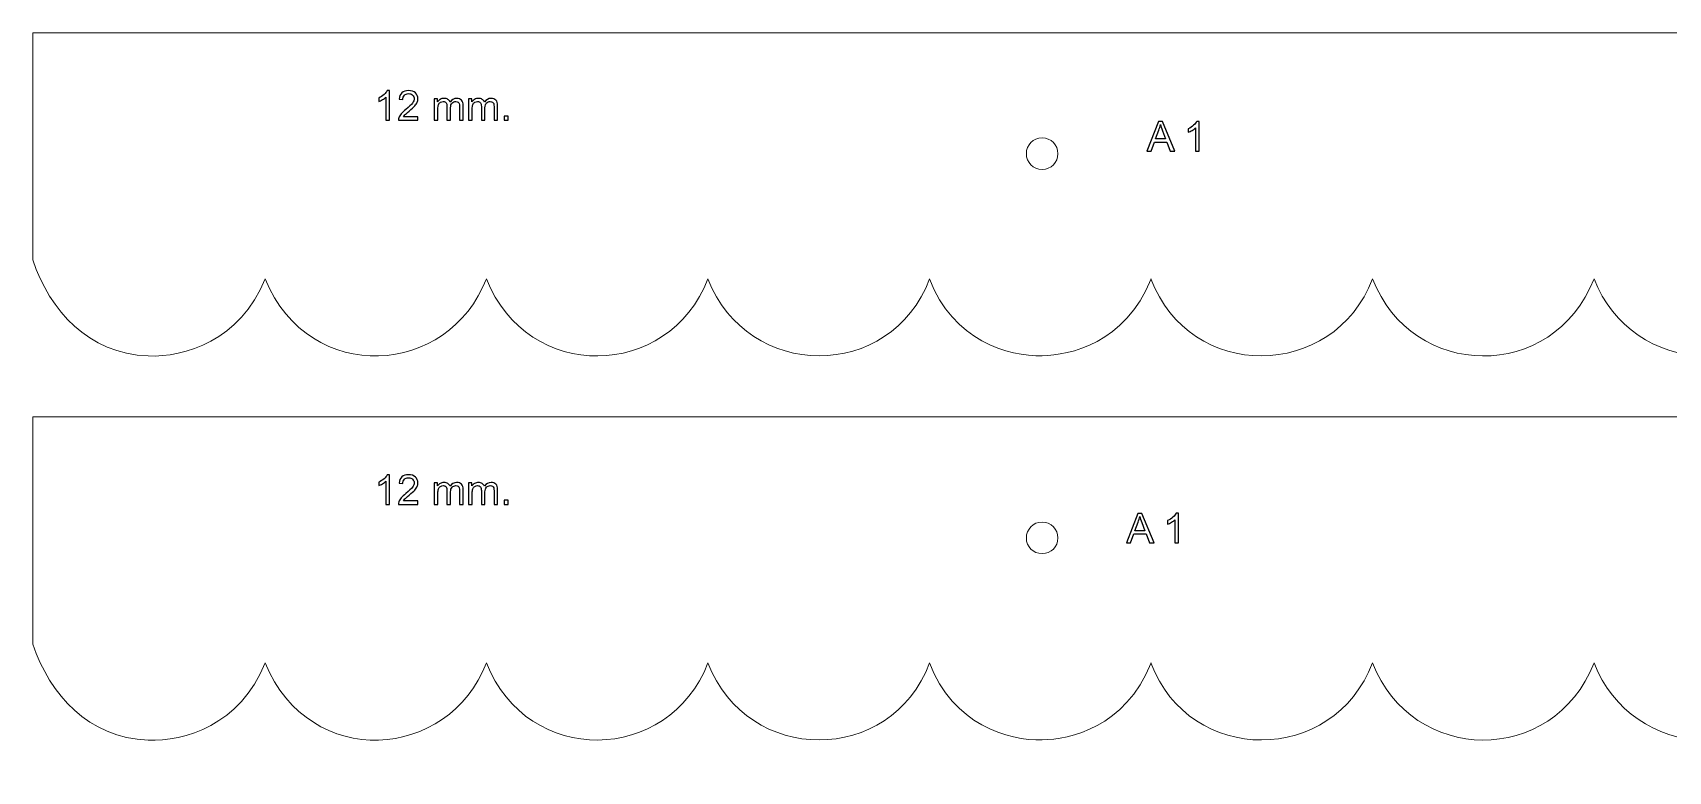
# Model space of a CAD drawing. Header units: centimetres. Extents: x -109.1 to -53.6, y -10 to 49.4.
# Drawn here: x -108.83 to -92.06, y 9.63 to 17.21 of the extents above; entities that cross this region are included whole.
import ezdxf

# ---------------------------------------------------------------- set-up
doc = ezdxf.new("R2010")
doc.units = ezdxf.units.CM
doc.header["$MEASUREMENT"] = 0
doc.layers.add('layer 1', color=7, linetype='Continuous')

msp = doc.modelspace()

# ---------------------------------------------------------------- linework, layer by layer
at = {"layer": 'layer 1', "color": 250, "lineweight": 20}
for points, knots in [([(-97.35138, 17.21002), (-97.35138, 17.21002), (-108.8321, 17.21002), (-108.8321, 17.21002), (-108.8321, 17.21002), (-108.8321, 17.21002), (-108.8321, 14.87713), (-108.8321, 14.87713), (-108.8321, 14.87713), (-108.65366, 14.35541), (-108.26238, 13.91756), (-107.64912, 13.8919), (-107.64912, 13.8919), (-107.27712, 13.87634), (-106.70087, 14.04544), (-106.44932, 14.68488), (-106.44932, 14.68488), (-105.98723, 13.57202), (-104.5615, 13.68363), (-104.17803, 14.68488), (-104.17803, 14.68488), (-103.75642, 13.6143), (-102.30765, 13.64296), (-101.90539, 14.68489), (-101.90539, 14.68489), (-101.50392, 13.63375), (-100.02799, 13.62597), (-99.63215, 14.68487), (-99.63215, 14.68487), (-99.39726, 14.05279), (-98.82426, 13.88392), (-98.47616, 13.8939), (-98.47616, 13.8939), (-98.19648, 13.90192), (-97.62883, 14.01616), (-97.35928, 14.68455)], [0, 0, 0, 0, 0.1, 0.1, 0.1, 0.1, 0.2, 0.2, 0.2, 0.2, 0.3, 0.3, 0.3, 0.3, 0.4, 0.4, 0.4, 0.4, 0.5, 0.5, 0.5, 0.5, 0.6, 0.6, 0.6, 0.6, 0.7, 0.7, 0.7, 0.7, 0.8, 0.8, 0.8, 0.8, 1, 1, 1, 1]), ([(-97.36163, 14.68455), (-96.96577, 13.62565), (-95.48985, 13.63343), (-95.08839, 14.68457), (-95.08839, 14.68457), (-94.68612, 13.64264), (-93.23735, 13.61398), (-92.81573, 14.68456), (-92.81573, 14.68456), (-92.43228, 13.68331), (-91.00655, 13.5717), (-90.54446, 14.68456), (-90.54446, 14.68456), (-90.29289, 14.04511), (-89.71662, 13.876), (-89.34464, 13.89158), (-89.34464, 13.89158), (-88.73141, 13.91726), (-88.34011, 14.35508), (-88.16166, 14.87681), (-88.16166, 14.87681), (-88.16166, 14.87681), (-88.16167, 17.2097), (-88.16167, 17.2097), (-88.16167, 17.2097), (-88.16167, 17.2097), (-97.36166, 17.20966), (-97.36166, 17.20966)], [0, 0, 0, 0, 0.125, 0.125, 0.125, 0.125, 0.25, 0.25, 0.25, 0.25, 0.375, 0.375, 0.375, 0.375, 0.5, 0.5, 0.5, 0.5, 0.625, 0.625, 0.625, 0.625, 0.75, 0.75, 0.75, 0.75, 1, 1, 1, 1]), ([(-98.47783, 15.80564), (-98.56738, 15.80564), (-98.63994, 15.87817), (-98.63994, 15.96764), (-98.63994, 15.96764), (-98.63994, 16.05711), (-98.56738, 16.12964), (-98.47783, 16.12964)], [0, 0, 0, 0, 0.33333333, 0.33333333, 0.33333333, 0.33333333, 1, 1, 1, 1]), ([(-98.47756, 15.80564), (-98.388, 15.80564), (-98.31544, 15.87817), (-98.31544, 15.96764), (-98.31544, 15.96764), (-98.31544, 16.05711), (-98.388, 16.12964), (-98.47756, 16.12964)], [0, 0, 0, 0, 0.33333333, 0.33333333, 0.33333333, 0.33333333, 1, 1, 1, 1]), ([(-97.35138, 13.26773), (-97.35138, 13.26773), (-108.8321, 13.26773), (-108.8321, 13.26773), (-108.8321, 13.26773), (-108.8321, 13.26773), (-108.8321, 10.93484), (-108.8321, 10.93484), (-108.8321, 10.93484), (-108.65366, 10.41312), (-108.26238, 9.97527), (-107.64912, 9.94961), (-107.64912, 9.94961), (-107.27712, 9.93405), (-106.70087, 10.10315), (-106.44932, 10.74259), (-106.44932, 10.74259), (-105.98723, 9.62973), (-104.5615, 9.74134), (-104.17803, 10.74259), (-104.17803, 10.74259), (-103.75642, 9.67201), (-102.30765, 9.70067), (-101.90539, 10.7426), (-101.90539, 10.7426), (-101.50392, 9.69146), (-100.02799, 9.68368), (-99.63215, 10.74258), (-99.63215, 10.74258), (-99.39726, 10.1105), (-98.82426, 9.94163), (-98.47616, 9.95161), (-98.47616, 9.95161), (-98.19648, 9.95963), (-97.62883, 10.07387), (-97.35928, 10.74226)], [0, 0, 0, 0, 0.1, 0.1, 0.1, 0.1, 0.2, 0.2, 0.2, 0.2, 0.3, 0.3, 0.3, 0.3, 0.4, 0.4, 0.4, 0.4, 0.5, 0.5, 0.5, 0.5, 0.6, 0.6, 0.6, 0.6, 0.7, 0.7, 0.7, 0.7, 0.8, 0.8, 0.8, 0.8, 1, 1, 1, 1]), ([(-97.36163, 10.74226), (-96.96577, 9.68336), (-95.48985, 9.69114), (-95.08839, 10.74228), (-95.08839, 10.74228), (-94.68612, 9.70035), (-93.23735, 9.67169), (-92.81573, 10.74227), (-92.81573, 10.74227), (-92.43228, 9.74102), (-91.00655, 9.62941), (-90.54446, 10.74227), (-90.54446, 10.74227), (-90.29289, 10.10282), (-89.71662, 9.93371), (-89.34464, 9.94929), (-89.34464, 9.94929), (-88.73141, 9.97497), (-88.34011, 10.41279), (-88.16166, 10.93452), (-88.16166, 10.93452), (-88.16166, 10.93452), (-88.16167, 13.26741), (-88.16167, 13.26741), (-88.16167, 13.26741), (-88.16167, 13.26741), (-97.36166, 13.26737), (-97.36166, 13.26737)], [0, 0, 0, 0, 0.125, 0.125, 0.125, 0.125, 0.25, 0.25, 0.25, 0.25, 0.375, 0.375, 0.375, 0.375, 0.5, 0.5, 0.5, 0.5, 0.625, 0.625, 0.625, 0.625, 0.75, 0.75, 0.75, 0.75, 1, 1, 1, 1]), ([(-98.47783, 11.86335), (-98.56738, 11.86335), (-98.63994, 11.93588), (-98.63994, 12.02535), (-98.63994, 12.02535), (-98.63994, 12.11482), (-98.56738, 12.18735), (-98.47783, 12.18735)], [0, 0, 0, 0, 0.33333333, 0.33333333, 0.33333333, 0.33333333, 1, 1, 1, 1]), ([(-98.47756, 11.86335), (-98.388, 11.86335), (-98.31544, 11.93588), (-98.31544, 12.02535), (-98.31544, 12.02535), (-98.31544, 12.11482), (-98.388, 12.18735), (-98.47756, 12.18735)], [0, 0, 0, 0, 0.33333333, 0.33333333, 0.33333333, 0.33333333, 1, 1, 1, 1])]:
    msp.add_open_spline(points, degree=3, knots=knots, dxfattribs=at)
at = {"layer": 'layer 1', "color": 142}
for points, knots in [([(-105.17152, 16.3112), (-105.17152, 16.3112), (-105.20877, 16.3112), (-105.20877, 16.3112), (-105.20877, 16.3112), (-105.20877, 16.3112), (-105.20877, 16.54827), (-105.20877, 16.54827), (-105.20877, 16.54827), (-105.21766, 16.5398), (-105.22951, 16.53133), (-105.24391, 16.52287), (-105.24391, 16.52287), (-105.25872, 16.51398), (-105.27185, 16.50763), (-105.28328, 16.50339), (-105.28328, 16.50339), (-105.28328, 16.50339), (-105.28328, 16.53938), (-105.28328, 16.53938), (-105.28328, 16.53938), (-105.26253, 16.54911), (-105.24433, 16.56097), (-105.22867, 16.57494), (-105.22867, 16.57494), (-105.213, 16.58891), (-105.202, 16.60245), (-105.19565, 16.61558), (-105.19565, 16.61558), (-105.19565, 16.61558), (-105.17152, 16.61558), (-105.17152, 16.61558), (-105.17152, 16.61558), (-105.17152, 16.61558), (-105.17152, 16.3112), (-105.17152, 16.3112)], [0, 0, 0, 0, 0.1, 0.1, 0.1, 0.1, 0.2, 0.2, 0.2, 0.2, 0.3, 0.3, 0.3, 0.3, 0.4, 0.4, 0.4, 0.4, 0.5, 0.5, 0.5, 0.5, 0.6, 0.6, 0.6, 0.6, 0.7, 0.7, 0.7, 0.7, 0.8, 0.8, 0.8, 0.8, 1, 1, 1, 1]), ([(-104.88069, 16.34718), (-104.88069, 16.34718), (-104.88069, 16.3112), (-104.88069, 16.3112), (-104.88069, 16.3112), (-104.88069, 16.3112), (-105.08135, 16.3112), (-105.08135, 16.3112), (-105.08135, 16.3112), (-105.08135, 16.32009), (-105.08008, 16.32898), (-105.07669, 16.33702), (-105.07669, 16.33702), (-105.07161, 16.35057), (-105.06357, 16.36412), (-105.05256, 16.37724), (-105.05256, 16.37724), (-105.04113, 16.39079), (-105.02505, 16.40603), (-105.00388, 16.42338), (-105.00388, 16.42338), (-104.97086, 16.45048), (-104.94842, 16.47164), (-104.93699, 16.48731), (-104.93699, 16.48731), (-104.92514, 16.50339), (-104.91964, 16.51821), (-104.91964, 16.53218), (-104.91964, 16.53218), (-104.91964, 16.547), (-104.92472, 16.55927), (-104.9353, 16.56943), (-104.9353, 16.56943), (-104.94588, 16.57959), (-104.95985, 16.58467), (-104.97679, 16.58467), (-104.97679, 16.58467), (-104.99457, 16.58467), (-105.00896, 16.57917), (-105.01954, 16.56859), (-105.01954, 16.56859), (-105.03055, 16.558), (-105.03563, 16.54276), (-105.03605, 16.52414), (-105.03605, 16.52414), (-105.03605, 16.52414), (-105.07415, 16.52795), (-105.07415, 16.52795), (-105.07415, 16.52795), (-105.07161, 16.55631), (-105.06188, 16.57832), (-105.04452, 16.59314), (-105.04452, 16.59314), (-105.02759, 16.60796), (-105.00473, 16.61558), (-104.97594, 16.61558), (-104.97594, 16.61558), (-104.94673, 16.61558), (-104.92387, 16.60753), (-104.90694, 16.59145), (-104.90694, 16.59145), (-104.88958, 16.57536), (-104.88111, 16.55504), (-104.88111, 16.53133), (-104.88111, 16.53133), (-104.88111, 16.51906), (-104.88365, 16.5072), (-104.88873, 16.49577), (-104.88873, 16.49577), (-104.89381, 16.48392), (-104.90186, 16.47164), (-104.91329, 16.45852), (-104.91329, 16.45852), (-104.92514, 16.44582), (-104.94419, 16.42804), (-104.97086, 16.40518), (-104.97086, 16.40518), (-104.9933, 16.38655), (-105.00727, 16.37385), (-105.01362, 16.36708), (-105.01362, 16.36708), (-105.01997, 16.36031), (-105.02547, 16.35396), (-105.0297, 16.34718), (-105.0297, 16.34718), (-105.0297, 16.34718), (-104.88069, 16.34718), (-104.88069, 16.34718)], [0, 0, 0, 0, 0.04347826, 0.04347826, 0.04347826, 0.04347826, 0.08695652, 0.08695652, 0.08695652, 0.08695652, 0.13043478, 0.13043478, 0.13043478, 0.13043478, 0.17391304, 0.17391304, 0.17391304, 0.17391304, 0.2173913, 0.2173913, 0.2173913, 0.2173913, 0.26086957, 0.26086957, 0.26086957, 0.26086957, 0.30434783, 0.30434783, 0.30434783, 0.30434783, 0.34782609, 0.34782609, 0.34782609, 0.34782609, 0.39130435, 0.39130435, 0.39130435, 0.39130435, 0.43478261, 0.43478261, 0.43478261, 0.43478261, 0.47826087, 0.47826087, 0.47826087, 0.47826087, 0.52173913, 0.52173913, 0.52173913, 0.52173913, 0.56521739, 0.56521739, 0.56521739, 0.56521739, 0.60869565, 0.60869565, 0.60869565, 0.60869565, 0.65217391, 0.65217391, 0.65217391, 0.65217391, 0.69565217, 0.69565217, 0.69565217, 0.69565217, 0.73913043, 0.73913043, 0.73913043, 0.73913043, 0.7826087, 0.7826087, 0.7826087, 0.7826087, 0.82608696, 0.82608696, 0.82608696, 0.82608696, 0.86956522, 0.86956522, 0.86956522, 0.86956522, 0.91304348, 0.91304348, 0.91304348, 0.91304348, 1, 1, 1, 1]), ([(-104.71305, 16.3112), (-104.71305, 16.3112), (-104.71305, 16.53091), (-104.71305, 16.53091), (-104.71305, 16.53091), (-104.71305, 16.53091), (-104.67961, 16.53091), (-104.67961, 16.53091), (-104.67961, 16.53091), (-104.67961, 16.53091), (-104.67961, 16.50001), (-104.67961, 16.50001), (-104.67961, 16.50001), (-104.67283, 16.51059), (-104.66352, 16.51948), (-104.65209, 16.52583), (-104.65209, 16.52583), (-104.64066, 16.5326), (-104.62796, 16.53557), (-104.61314, 16.53557), (-104.61314, 16.53557), (-104.59706, 16.53557), (-104.58351, 16.53218), (-104.57335, 16.52541), (-104.57335, 16.52541), (-104.56277, 16.51863), (-104.55557, 16.50932), (-104.55134, 16.49747), (-104.55134, 16.49747), (-104.53398, 16.52287), (-104.51112, 16.53557), (-104.4836, 16.53557), (-104.4836, 16.53557), (-104.46159, 16.53557), (-104.44508, 16.52964), (-104.43323, 16.51779), (-104.43323, 16.51779), (-104.42137, 16.50551), (-104.41545, 16.48688), (-104.41545, 16.46191), (-104.41545, 16.46191), (-104.41545, 16.46191), (-104.41545, 16.3112), (-104.41545, 16.3112), (-104.41545, 16.3112), (-104.41545, 16.3112), (-104.4527, 16.3112), (-104.4527, 16.3112), (-104.4527, 16.3112), (-104.4527, 16.3112), (-104.4527, 16.44963), (-104.4527, 16.44963), (-104.4527, 16.44963), (-104.4527, 16.46445), (-104.45397, 16.47503), (-104.45609, 16.4818), (-104.45609, 16.4818), (-104.45863, 16.48815), (-104.46286, 16.49366), (-104.46921, 16.49747), (-104.46921, 16.49747), (-104.47556, 16.50128), (-104.48318, 16.50339), (-104.49165, 16.50339), (-104.49165, 16.50339), (-104.50731, 16.50339), (-104.52001, 16.49831), (-104.53017, 16.48815), (-104.53017, 16.48815), (-104.54033, 16.47799), (-104.54541, 16.46148), (-104.54541, 16.43862), (-104.54541, 16.43862), (-104.54541, 16.43862), (-104.54541, 16.3112), (-104.54541, 16.3112), (-104.54541, 16.3112), (-104.54541, 16.3112), (-104.58266, 16.3112), (-104.58266, 16.3112), (-104.58266, 16.3112), (-104.58266, 16.3112), (-104.58266, 16.45386), (-104.58266, 16.45386), (-104.58266, 16.45386), (-104.58266, 16.47037), (-104.58563, 16.48265), (-104.59155, 16.49112), (-104.59155, 16.49112), (-104.5979, 16.49916), (-104.60764, 16.50339), (-104.62161, 16.50339), (-104.62161, 16.50339), (-104.63177, 16.50339), (-104.64151, 16.50085), (-104.6504, 16.49535), (-104.6504, 16.49535), (-104.65929, 16.48985), (-104.66606, 16.4818), (-104.66987, 16.47122), (-104.66987, 16.47122), (-104.67368, 16.46021), (-104.6758, 16.44497), (-104.6758, 16.42508), (-104.6758, 16.42508), (-104.6758, 16.42508), (-104.6758, 16.3112), (-104.6758, 16.3112), (-104.6758, 16.3112), (-104.6758, 16.3112), (-104.71305, 16.3112), (-104.71305, 16.3112)], [0, 0, 0, 0, 0.03448276, 0.03448276, 0.03448276, 0.03448276, 0.06896552, 0.06896552, 0.06896552, 0.06896552, 0.10344828, 0.10344828, 0.10344828, 0.10344828, 0.13793103, 0.13793103, 0.13793103, 0.13793103, 0.17241379, 0.17241379, 0.17241379, 0.17241379, 0.20689655, 0.20689655, 0.20689655, 0.20689655, 0.24137931, 0.24137931, 0.24137931, 0.24137931, 0.27586207, 0.27586207, 0.27586207, 0.27586207, 0.31034483, 0.31034483, 0.31034483, 0.31034483, 0.34482759, 0.34482759, 0.34482759, 0.34482759, 0.37931034, 0.37931034, 0.37931034, 0.37931034, 0.4137931, 0.4137931, 0.4137931, 0.4137931, 0.44827586, 0.44827586, 0.44827586, 0.44827586, 0.48275862, 0.48275862, 0.48275862, 0.48275862, 0.51724138, 0.51724138, 0.51724138, 0.51724138, 0.55172414, 0.55172414, 0.55172414, 0.55172414, 0.5862069, 0.5862069, 0.5862069, 0.5862069, 0.62068966, 0.62068966, 0.62068966, 0.62068966, 0.65517241, 0.65517241, 0.65517241, 0.65517241, 0.68965517, 0.68965517, 0.68965517, 0.68965517, 0.72413793, 0.72413793, 0.72413793, 0.72413793, 0.75862069, 0.75862069, 0.75862069, 0.75862069, 0.79310345, 0.79310345, 0.79310345, 0.79310345, 0.82758621, 0.82758621, 0.82758621, 0.82758621, 0.86206897, 0.86206897, 0.86206897, 0.86206897, 0.89655172, 0.89655172, 0.89655172, 0.89655172, 0.93103448, 0.93103448, 0.93103448, 0.93103448, 1, 1, 1, 1]), ([(-104.36041, 16.3112), (-104.36041, 16.3112), (-104.36041, 16.53091), (-104.36041, 16.53091), (-104.36041, 16.53091), (-104.36041, 16.53091), (-104.32697, 16.53091), (-104.32697, 16.53091), (-104.32697, 16.53091), (-104.32697, 16.53091), (-104.32697, 16.50001), (-104.32697, 16.50001), (-104.32697, 16.50001), (-104.32019, 16.51059), (-104.31088, 16.51948), (-104.29945, 16.52583), (-104.29945, 16.52583), (-104.28802, 16.5326), (-104.27532, 16.53557), (-104.2605, 16.53557), (-104.2605, 16.53557), (-104.24442, 16.53557), (-104.23087, 16.53218), (-104.22071, 16.52541), (-104.22071, 16.52541), (-104.21013, 16.51863), (-104.20293, 16.50932), (-104.1987, 16.49747), (-104.1987, 16.49747), (-104.18134, 16.52287), (-104.15848, 16.53557), (-104.13096, 16.53557), (-104.13096, 16.53557), (-104.10895, 16.53557), (-104.09244, 16.52964), (-104.08059, 16.51779), (-104.08059, 16.51779), (-104.06873, 16.50551), (-104.06281, 16.48688), (-104.06281, 16.46191), (-104.06281, 16.46191), (-104.06281, 16.46191), (-104.06281, 16.3112), (-104.06281, 16.3112), (-104.06281, 16.3112), (-104.06281, 16.3112), (-104.10006, 16.3112), (-104.10006, 16.3112), (-104.10006, 16.3112), (-104.10006, 16.3112), (-104.10006, 16.44963), (-104.10006, 16.44963), (-104.10006, 16.44963), (-104.10006, 16.46445), (-104.10133, 16.47503), (-104.10345, 16.4818), (-104.10345, 16.4818), (-104.10599, 16.48815), (-104.11022, 16.49366), (-104.11657, 16.49747), (-104.11657, 16.49747), (-104.12292, 16.50128), (-104.13054, 16.50339), (-104.13901, 16.50339), (-104.13901, 16.50339), (-104.15467, 16.50339), (-104.16737, 16.49831), (-104.17753, 16.48815), (-104.17753, 16.48815), (-104.18769, 16.47799), (-104.19277, 16.46148), (-104.19277, 16.43862), (-104.19277, 16.43862), (-104.19277, 16.43862), (-104.19277, 16.3112), (-104.19277, 16.3112), (-104.19277, 16.3112), (-104.19277, 16.3112), (-104.23002, 16.3112), (-104.23002, 16.3112), (-104.23002, 16.3112), (-104.23002, 16.3112), (-104.23002, 16.45386), (-104.23002, 16.45386), (-104.23002, 16.45386), (-104.23002, 16.47037), (-104.23299, 16.48265), (-104.23891, 16.49112), (-104.23891, 16.49112), (-104.24526, 16.49916), (-104.255, 16.50339), (-104.26897, 16.50339), (-104.26897, 16.50339), (-104.27913, 16.50339), (-104.28887, 16.50085), (-104.29776, 16.49535), (-104.29776, 16.49535), (-104.30665, 16.48985), (-104.31342, 16.4818), (-104.31723, 16.47122), (-104.31723, 16.47122), (-104.32104, 16.46021), (-104.32316, 16.44497), (-104.32316, 16.42508), (-104.32316, 16.42508), (-104.32316, 16.42508), (-104.32316, 16.3112), (-104.32316, 16.3112), (-104.32316, 16.3112), (-104.32316, 16.3112), (-104.36041, 16.3112), (-104.36041, 16.3112)], [0, 0, 0, 0, 0.03448276, 0.03448276, 0.03448276, 0.03448276, 0.06896552, 0.06896552, 0.06896552, 0.06896552, 0.10344828, 0.10344828, 0.10344828, 0.10344828, 0.13793103, 0.13793103, 0.13793103, 0.13793103, 0.17241379, 0.17241379, 0.17241379, 0.17241379, 0.20689655, 0.20689655, 0.20689655, 0.20689655, 0.24137931, 0.24137931, 0.24137931, 0.24137931, 0.27586207, 0.27586207, 0.27586207, 0.27586207, 0.31034483, 0.31034483, 0.31034483, 0.31034483, 0.34482759, 0.34482759, 0.34482759, 0.34482759, 0.37931034, 0.37931034, 0.37931034, 0.37931034, 0.4137931, 0.4137931, 0.4137931, 0.4137931, 0.44827586, 0.44827586, 0.44827586, 0.44827586, 0.48275862, 0.48275862, 0.48275862, 0.48275862, 0.51724138, 0.51724138, 0.51724138, 0.51724138, 0.55172414, 0.55172414, 0.55172414, 0.55172414, 0.5862069, 0.5862069, 0.5862069, 0.5862069, 0.62068966, 0.62068966, 0.62068966, 0.62068966, 0.65517241, 0.65517241, 0.65517241, 0.65517241, 0.68965517, 0.68965517, 0.68965517, 0.68965517, 0.72413793, 0.72413793, 0.72413793, 0.72413793, 0.75862069, 0.75862069, 0.75862069, 0.75862069, 0.79310345, 0.79310345, 0.79310345, 0.79310345, 0.82758621, 0.82758621, 0.82758621, 0.82758621, 0.86206897, 0.86206897, 0.86206897, 0.86206897, 0.89655172, 0.89655172, 0.89655172, 0.89655172, 0.93103448, 0.93103448, 0.93103448, 0.93103448, 1, 1, 1, 1]), ([(-103.99719, 16.3112), (-103.99719, 16.3112), (-103.99719, 16.35353), (-103.99719, 16.35353), (-103.99719, 16.35353), (-103.99719, 16.35353), (-103.95485, 16.35353), (-103.95485, 16.35353), (-103.95485, 16.35353), (-103.95485, 16.35353), (-103.95485, 16.3112), (-103.95485, 16.3112), (-103.95485, 16.3112), (-103.95485, 16.3112), (-103.99719, 16.3112), (-103.99719, 16.3112)], [0, 0, 0, 0, 0.2, 0.2, 0.2, 0.2, 0.4, 0.4, 0.4, 0.4, 0.6, 0.6, 0.6, 0.6, 1, 1, 1, 1]), ([(-105.17152, 12.36891), (-105.17152, 12.36891), (-105.20877, 12.36891), (-105.20877, 12.36891), (-105.20877, 12.36891), (-105.20877, 12.36891), (-105.20877, 12.60598), (-105.20877, 12.60598), (-105.20877, 12.60598), (-105.21766, 12.59751), (-105.22951, 12.58904), (-105.24391, 12.58058), (-105.24391, 12.58058), (-105.25872, 12.57169), (-105.27185, 12.56534), (-105.28328, 12.5611), (-105.28328, 12.5611), (-105.28328, 12.5611), (-105.28328, 12.59709), (-105.28328, 12.59709), (-105.28328, 12.59709), (-105.26253, 12.60682), (-105.24433, 12.61868), (-105.22867, 12.63265), (-105.22867, 12.63265), (-105.213, 12.64662), (-105.202, 12.66016), (-105.19565, 12.67329), (-105.19565, 12.67329), (-105.19565, 12.67329), (-105.17152, 12.67329), (-105.17152, 12.67329), (-105.17152, 12.67329), (-105.17152, 12.67329), (-105.17152, 12.36891), (-105.17152, 12.36891)], [0, 0, 0, 0, 0.1, 0.1, 0.1, 0.1, 0.2, 0.2, 0.2, 0.2, 0.3, 0.3, 0.3, 0.3, 0.4, 0.4, 0.4, 0.4, 0.5, 0.5, 0.5, 0.5, 0.6, 0.6, 0.6, 0.6, 0.7, 0.7, 0.7, 0.7, 0.8, 0.8, 0.8, 0.8, 1, 1, 1, 1]), ([(-104.88069, 12.40489), (-104.88069, 12.40489), (-104.88069, 12.36891), (-104.88069, 12.36891), (-104.88069, 12.36891), (-104.88069, 12.36891), (-105.08135, 12.36891), (-105.08135, 12.36891), (-105.08135, 12.36891), (-105.08135, 12.3778), (-105.08008, 12.38669), (-105.07669, 12.39473), (-105.07669, 12.39473), (-105.07161, 12.40828), (-105.06357, 12.42183), (-105.05256, 12.43495), (-105.05256, 12.43495), (-105.04113, 12.4485), (-105.02505, 12.46374), (-105.00388, 12.48109), (-105.00388, 12.48109), (-104.97086, 12.50819), (-104.94842, 12.52935), (-104.93699, 12.54502), (-104.93699, 12.54502), (-104.92514, 12.5611), (-104.91964, 12.57592), (-104.91964, 12.58989), (-104.91964, 12.58989), (-104.91964, 12.60471), (-104.92472, 12.61698), (-104.9353, 12.62714), (-104.9353, 12.62714), (-104.94588, 12.6373), (-104.95985, 12.64238), (-104.97679, 12.64238), (-104.97679, 12.64238), (-104.99457, 12.64238), (-105.00896, 12.63688), (-105.01954, 12.6263), (-105.01954, 12.6263), (-105.03055, 12.61571), (-105.03563, 12.60047), (-105.03605, 12.58185), (-105.03605, 12.58185), (-105.03605, 12.58185), (-105.07415, 12.58566), (-105.07415, 12.58566), (-105.07415, 12.58566), (-105.07161, 12.61402), (-105.06188, 12.63603), (-105.04452, 12.65085), (-105.04452, 12.65085), (-105.02759, 12.66567), (-105.00473, 12.67329), (-104.97594, 12.67329), (-104.97594, 12.67329), (-104.94673, 12.67329), (-104.92387, 12.66524), (-104.90694, 12.64916), (-104.90694, 12.64916), (-104.88958, 12.63307), (-104.88111, 12.61275), (-104.88111, 12.58904), (-104.88111, 12.58904), (-104.88111, 12.57677), (-104.88365, 12.56491), (-104.88873, 12.55348), (-104.88873, 12.55348), (-104.89381, 12.54163), (-104.90186, 12.52935), (-104.91329, 12.51623), (-104.91329, 12.51623), (-104.92514, 12.50353), (-104.94419, 12.48575), (-104.97086, 12.46289), (-104.97086, 12.46289), (-104.9933, 12.44426), (-105.00727, 12.43156), (-105.01362, 12.42479), (-105.01362, 12.42479), (-105.01997, 12.41802), (-105.02547, 12.41167), (-105.0297, 12.40489), (-105.0297, 12.40489), (-105.0297, 12.40489), (-104.88069, 12.40489), (-104.88069, 12.40489)], [0, 0, 0, 0, 0.04347826, 0.04347826, 0.04347826, 0.04347826, 0.08695652, 0.08695652, 0.08695652, 0.08695652, 0.13043478, 0.13043478, 0.13043478, 0.13043478, 0.17391304, 0.17391304, 0.17391304, 0.17391304, 0.2173913, 0.2173913, 0.2173913, 0.2173913, 0.26086957, 0.26086957, 0.26086957, 0.26086957, 0.30434783, 0.30434783, 0.30434783, 0.30434783, 0.34782609, 0.34782609, 0.34782609, 0.34782609, 0.39130435, 0.39130435, 0.39130435, 0.39130435, 0.43478261, 0.43478261, 0.43478261, 0.43478261, 0.47826087, 0.47826087, 0.47826087, 0.47826087, 0.52173913, 0.52173913, 0.52173913, 0.52173913, 0.56521739, 0.56521739, 0.56521739, 0.56521739, 0.60869565, 0.60869565, 0.60869565, 0.60869565, 0.65217391, 0.65217391, 0.65217391, 0.65217391, 0.69565217, 0.69565217, 0.69565217, 0.69565217, 0.73913043, 0.73913043, 0.73913043, 0.73913043, 0.7826087, 0.7826087, 0.7826087, 0.7826087, 0.82608696, 0.82608696, 0.82608696, 0.82608696, 0.86956522, 0.86956522, 0.86956522, 0.86956522, 0.91304348, 0.91304348, 0.91304348, 0.91304348, 1, 1, 1, 1]), ([(-104.71305, 12.36891), (-104.71305, 12.36891), (-104.71305, 12.58862), (-104.71305, 12.58862), (-104.71305, 12.58862), (-104.71305, 12.58862), (-104.67961, 12.58862), (-104.67961, 12.58862), (-104.67961, 12.58862), (-104.67961, 12.58862), (-104.67961, 12.55772), (-104.67961, 12.55772), (-104.67961, 12.55772), (-104.67283, 12.5683), (-104.66352, 12.57719), (-104.65209, 12.58354), (-104.65209, 12.58354), (-104.64066, 12.59031), (-104.62796, 12.59328), (-104.61314, 12.59328), (-104.61314, 12.59328), (-104.59706, 12.59328), (-104.58351, 12.58989), (-104.57335, 12.58312), (-104.57335, 12.58312), (-104.56277, 12.57634), (-104.55557, 12.56703), (-104.55134, 12.55518), (-104.55134, 12.55518), (-104.53398, 12.58058), (-104.51112, 12.59328), (-104.4836, 12.59328), (-104.4836, 12.59328), (-104.46159, 12.59328), (-104.44508, 12.58735), (-104.43323, 12.5755), (-104.43323, 12.5755), (-104.42137, 12.56322), (-104.41545, 12.54459), (-104.41545, 12.51962), (-104.41545, 12.51962), (-104.41545, 12.51962), (-104.41545, 12.36891), (-104.41545, 12.36891), (-104.41545, 12.36891), (-104.41545, 12.36891), (-104.4527, 12.36891), (-104.4527, 12.36891), (-104.4527, 12.36891), (-104.4527, 12.36891), (-104.4527, 12.50734), (-104.4527, 12.50734), (-104.4527, 12.50734), (-104.4527, 12.52216), (-104.45397, 12.53274), (-104.45609, 12.53951), (-104.45609, 12.53951), (-104.45863, 12.54586), (-104.46286, 12.55137), (-104.46921, 12.55518), (-104.46921, 12.55518), (-104.47556, 12.55899), (-104.48318, 12.5611), (-104.49165, 12.5611), (-104.49165, 12.5611), (-104.50731, 12.5611), (-104.52001, 12.55602), (-104.53017, 12.54586), (-104.53017, 12.54586), (-104.54033, 12.5357), (-104.54541, 12.51919), (-104.54541, 12.49633), (-104.54541, 12.49633), (-104.54541, 12.49633), (-104.54541, 12.36891), (-104.54541, 12.36891), (-104.54541, 12.36891), (-104.54541, 12.36891), (-104.58266, 12.36891), (-104.58266, 12.36891), (-104.58266, 12.36891), (-104.58266, 12.36891), (-104.58266, 12.51157), (-104.58266, 12.51157), (-104.58266, 12.51157), (-104.58266, 12.52808), (-104.58563, 12.54036), (-104.59155, 12.54883), (-104.59155, 12.54883), (-104.5979, 12.55687), (-104.60764, 12.5611), (-104.62161, 12.5611), (-104.62161, 12.5611), (-104.63177, 12.5611), (-104.64151, 12.55856), (-104.6504, 12.55306), (-104.6504, 12.55306), (-104.65929, 12.54756), (-104.66606, 12.53951), (-104.66987, 12.52893), (-104.66987, 12.52893), (-104.67368, 12.51792), (-104.6758, 12.50268), (-104.6758, 12.48279), (-104.6758, 12.48279), (-104.6758, 12.48279), (-104.6758, 12.36891), (-104.6758, 12.36891), (-104.6758, 12.36891), (-104.6758, 12.36891), (-104.71305, 12.36891), (-104.71305, 12.36891)], [0, 0, 0, 0, 0.03448276, 0.03448276, 0.03448276, 0.03448276, 0.06896552, 0.06896552, 0.06896552, 0.06896552, 0.10344828, 0.10344828, 0.10344828, 0.10344828, 0.13793103, 0.13793103, 0.13793103, 0.13793103, 0.17241379, 0.17241379, 0.17241379, 0.17241379, 0.20689655, 0.20689655, 0.20689655, 0.20689655, 0.24137931, 0.24137931, 0.24137931, 0.24137931, 0.27586207, 0.27586207, 0.27586207, 0.27586207, 0.31034483, 0.31034483, 0.31034483, 0.31034483, 0.34482759, 0.34482759, 0.34482759, 0.34482759, 0.37931034, 0.37931034, 0.37931034, 0.37931034, 0.4137931, 0.4137931, 0.4137931, 0.4137931, 0.44827586, 0.44827586, 0.44827586, 0.44827586, 0.48275862, 0.48275862, 0.48275862, 0.48275862, 0.51724138, 0.51724138, 0.51724138, 0.51724138, 0.55172414, 0.55172414, 0.55172414, 0.55172414, 0.5862069, 0.5862069, 0.5862069, 0.5862069, 0.62068966, 0.62068966, 0.62068966, 0.62068966, 0.65517241, 0.65517241, 0.65517241, 0.65517241, 0.68965517, 0.68965517, 0.68965517, 0.68965517, 0.72413793, 0.72413793, 0.72413793, 0.72413793, 0.75862069, 0.75862069, 0.75862069, 0.75862069, 0.79310345, 0.79310345, 0.79310345, 0.79310345, 0.82758621, 0.82758621, 0.82758621, 0.82758621, 0.86206897, 0.86206897, 0.86206897, 0.86206897, 0.89655172, 0.89655172, 0.89655172, 0.89655172, 0.93103448, 0.93103448, 0.93103448, 0.93103448, 1, 1, 1, 1]), ([(-104.36041, 12.36891), (-104.36041, 12.36891), (-104.36041, 12.58862), (-104.36041, 12.58862), (-104.36041, 12.58862), (-104.36041, 12.58862), (-104.32697, 12.58862), (-104.32697, 12.58862), (-104.32697, 12.58862), (-104.32697, 12.58862), (-104.32697, 12.55772), (-104.32697, 12.55772), (-104.32697, 12.55772), (-104.32019, 12.5683), (-104.31088, 12.57719), (-104.29945, 12.58354), (-104.29945, 12.58354), (-104.28802, 12.59031), (-104.27532, 12.59328), (-104.2605, 12.59328), (-104.2605, 12.59328), (-104.24442, 12.59328), (-104.23087, 12.58989), (-104.22071, 12.58312), (-104.22071, 12.58312), (-104.21013, 12.57634), (-104.20293, 12.56703), (-104.1987, 12.55518), (-104.1987, 12.55518), (-104.18134, 12.58058), (-104.15848, 12.59328), (-104.13096, 12.59328), (-104.13096, 12.59328), (-104.10895, 12.59328), (-104.09244, 12.58735), (-104.08059, 12.5755), (-104.08059, 12.5755), (-104.06873, 12.56322), (-104.06281, 12.54459), (-104.06281, 12.51962), (-104.06281, 12.51962), (-104.06281, 12.51962), (-104.06281, 12.36891), (-104.06281, 12.36891), (-104.06281, 12.36891), (-104.06281, 12.36891), (-104.10006, 12.36891), (-104.10006, 12.36891), (-104.10006, 12.36891), (-104.10006, 12.36891), (-104.10006, 12.50734), (-104.10006, 12.50734), (-104.10006, 12.50734), (-104.10006, 12.52216), (-104.10133, 12.53274), (-104.10345, 12.53951), (-104.10345, 12.53951), (-104.10599, 12.54586), (-104.11022, 12.55137), (-104.11657, 12.55518), (-104.11657, 12.55518), (-104.12292, 12.55899), (-104.13054, 12.5611), (-104.13901, 12.5611), (-104.13901, 12.5611), (-104.15467, 12.5611), (-104.16737, 12.55602), (-104.17753, 12.54586), (-104.17753, 12.54586), (-104.18769, 12.5357), (-104.19277, 12.51919), (-104.19277, 12.49633), (-104.19277, 12.49633), (-104.19277, 12.49633), (-104.19277, 12.36891), (-104.19277, 12.36891), (-104.19277, 12.36891), (-104.19277, 12.36891), (-104.23002, 12.36891), (-104.23002, 12.36891), (-104.23002, 12.36891), (-104.23002, 12.36891), (-104.23002, 12.51157), (-104.23002, 12.51157), (-104.23002, 12.51157), (-104.23002, 12.52808), (-104.23299, 12.54036), (-104.23891, 12.54883), (-104.23891, 12.54883), (-104.24526, 12.55687), (-104.255, 12.5611), (-104.26897, 12.5611), (-104.26897, 12.5611), (-104.27913, 12.5611), (-104.28887, 12.55856), (-104.29776, 12.55306), (-104.29776, 12.55306), (-104.30665, 12.54756), (-104.31342, 12.53951), (-104.31723, 12.52893), (-104.31723, 12.52893), (-104.32104, 12.51792), (-104.32316, 12.50268), (-104.32316, 12.48279), (-104.32316, 12.48279), (-104.32316, 12.48279), (-104.32316, 12.36891), (-104.32316, 12.36891), (-104.32316, 12.36891), (-104.32316, 12.36891), (-104.36041, 12.36891), (-104.36041, 12.36891)], [0, 0, 0, 0, 0.03448276, 0.03448276, 0.03448276, 0.03448276, 0.06896552, 0.06896552, 0.06896552, 0.06896552, 0.10344828, 0.10344828, 0.10344828, 0.10344828, 0.13793103, 0.13793103, 0.13793103, 0.13793103, 0.17241379, 0.17241379, 0.17241379, 0.17241379, 0.20689655, 0.20689655, 0.20689655, 0.20689655, 0.24137931, 0.24137931, 0.24137931, 0.24137931, 0.27586207, 0.27586207, 0.27586207, 0.27586207, 0.31034483, 0.31034483, 0.31034483, 0.31034483, 0.34482759, 0.34482759, 0.34482759, 0.34482759, 0.37931034, 0.37931034, 0.37931034, 0.37931034, 0.4137931, 0.4137931, 0.4137931, 0.4137931, 0.44827586, 0.44827586, 0.44827586, 0.44827586, 0.48275862, 0.48275862, 0.48275862, 0.48275862, 0.51724138, 0.51724138, 0.51724138, 0.51724138, 0.55172414, 0.55172414, 0.55172414, 0.55172414, 0.5862069, 0.5862069, 0.5862069, 0.5862069, 0.62068966, 0.62068966, 0.62068966, 0.62068966, 0.65517241, 0.65517241, 0.65517241, 0.65517241, 0.68965517, 0.68965517, 0.68965517, 0.68965517, 0.72413793, 0.72413793, 0.72413793, 0.72413793, 0.75862069, 0.75862069, 0.75862069, 0.75862069, 0.79310345, 0.79310345, 0.79310345, 0.79310345, 0.82758621, 0.82758621, 0.82758621, 0.82758621, 0.86206897, 0.86206897, 0.86206897, 0.86206897, 0.89655172, 0.89655172, 0.89655172, 0.89655172, 0.93103448, 0.93103448, 0.93103448, 0.93103448, 1, 1, 1, 1]), ([(-103.99719, 12.36891), (-103.99719, 12.36891), (-103.99719, 12.41124), (-103.99719, 12.41124), (-103.99719, 12.41124), (-103.99719, 12.41124), (-103.95485, 12.41124), (-103.95485, 12.41124), (-103.95485, 12.41124), (-103.95485, 12.41124), (-103.95485, 12.36891), (-103.95485, 12.36891), (-103.95485, 12.36891), (-103.95485, 12.36891), (-103.99719, 12.36891), (-103.99719, 12.36891)], [0, 0, 0, 0, 0.2, 0.2, 0.2, 0.2, 0.4, 0.4, 0.4, 0.4, 0.6, 0.6, 0.6, 0.6, 1, 1, 1, 1])]:
    msp.add_open_spline(points, degree=3, knots=knots, dxfattribs=at)
at = {"layer": 'layer 1', "color": 242}
for points, knots in [([(-97.40234, 15.9956), (-97.40234, 15.9956), (-97.2855, 16.29871), (-97.2855, 16.29871), (-97.2855, 16.29871), (-97.2855, 16.29871), (-97.24232, 16.29871), (-97.24232, 16.29871), (-97.24232, 16.29871), (-97.24232, 16.29871), (-97.11828, 15.9956), (-97.11828, 15.9956), (-97.11828, 15.9956), (-97.11828, 15.9956), (-97.164, 15.9956), (-97.164, 15.9956), (-97.164, 15.9956), (-97.164, 15.9956), (-97.19956, 16.08746), (-97.19956, 16.08746), (-97.19956, 16.08746), (-97.19956, 16.08746), (-97.32614, 16.08746), (-97.32614, 16.08746), (-97.32614, 16.08746), (-97.32614, 16.08746), (-97.35958, 15.9956), (-97.35958, 15.9956), (-97.35958, 15.9956), (-97.35958, 15.9956), (-97.40234, 15.9956), (-97.40234, 15.9956)], [0, 0, 0, 0, 0.11111111, 0.11111111, 0.11111111, 0.11111111, 0.22222222, 0.22222222, 0.22222222, 0.22222222, 0.33333333, 0.33333333, 0.33333333, 0.33333333, 0.44444444, 0.44444444, 0.44444444, 0.44444444, 0.55555556, 0.55555556, 0.55555556, 0.55555556, 0.66666667, 0.66666667, 0.66666667, 0.66666667, 0.77777778, 0.77777778, 0.77777778, 0.77777778, 1, 1, 1, 1]), ([(-96.86689, 15.9956), (-96.86689, 15.9956), (-96.90414, 15.9956), (-96.90414, 15.9956), (-96.90414, 15.9956), (-96.90414, 15.9956), (-96.90414, 16.23267), (-96.90414, 16.23267), (-96.90414, 16.23267), (-96.91303, 16.2242), (-96.92488, 16.21573), (-96.93928, 16.20727), (-96.93928, 16.20727), (-96.95409, 16.19838), (-96.96722, 16.19203), (-96.97865, 16.18779), (-96.97865, 16.18779), (-96.97865, 16.18779), (-96.97865, 16.22378), (-96.97865, 16.22378), (-96.97865, 16.22378), (-96.9579, 16.23351), (-96.9397, 16.24537), (-96.92404, 16.25934), (-96.92404, 16.25934), (-96.90837, 16.27331), (-96.89737, 16.28685), (-96.89102, 16.29998), (-96.89102, 16.29998), (-96.89102, 16.29998), (-96.86689, 16.29998), (-96.86689, 16.29998), (-96.86689, 16.29998), (-96.86689, 16.29998), (-96.86689, 15.9956), (-96.86689, 15.9956)], [0, 0, 0, 0, 0.1, 0.1, 0.1, 0.1, 0.2, 0.2, 0.2, 0.2, 0.3, 0.3, 0.3, 0.3, 0.4, 0.4, 0.4, 0.4, 0.5, 0.5, 0.5, 0.5, 0.6, 0.6, 0.6, 0.6, 0.7, 0.7, 0.7, 0.7, 0.8, 0.8, 0.8, 0.8, 1, 1, 1, 1]), ([(-97.31471, 16.12006), (-97.31471, 16.12006), (-97.21184, 16.12006), (-97.21184, 16.12006), (-97.21184, 16.12006), (-97.21184, 16.12006), (-97.24359, 16.20388), (-97.24359, 16.20388), (-97.24359, 16.20388), (-97.25332, 16.22928), (-97.26052, 16.25045), (-97.26518, 16.26696), (-97.26518, 16.26696), (-97.26899, 16.24748), (-97.27449, 16.22801), (-97.28126, 16.20896), (-97.28126, 16.20896), (-97.28126, 16.20896), (-97.31471, 16.12006), (-97.31471, 16.12006)], [0, 0, 0, 0, 0.16666667, 0.16666667, 0.16666667, 0.16666667, 0.33333333, 0.33333333, 0.33333333, 0.33333333, 0.5, 0.5, 0.5, 0.5, 0.66666667, 0.66666667, 0.66666667, 0.66666667, 1, 1, 1, 1]), ([(-97.61401, 11.97394), (-97.61401, 11.97394), (-97.49717, 12.27705), (-97.49717, 12.27705), (-97.49717, 12.27705), (-97.49717, 12.27705), (-97.45399, 12.27705), (-97.45399, 12.27705), (-97.45399, 12.27705), (-97.45399, 12.27705), (-97.32995, 11.97394), (-97.32995, 11.97394), (-97.32995, 11.97394), (-97.32995, 11.97394), (-97.37567, 11.97394), (-97.37567, 11.97394), (-97.37567, 11.97394), (-97.37567, 11.97394), (-97.41123, 12.0658), (-97.41123, 12.0658), (-97.41123, 12.0658), (-97.41123, 12.0658), (-97.53781, 12.0658), (-97.53781, 12.0658), (-97.53781, 12.0658), (-97.53781, 12.0658), (-97.57125, 11.97394), (-97.57125, 11.97394), (-97.57125, 11.97394), (-97.57125, 11.97394), (-97.61401, 11.97394), (-97.61401, 11.97394)], [0, 0, 0, 0, 0.11111111, 0.11111111, 0.11111111, 0.11111111, 0.22222222, 0.22222222, 0.22222222, 0.22222222, 0.33333333, 0.33333333, 0.33333333, 0.33333333, 0.44444444, 0.44444444, 0.44444444, 0.44444444, 0.55555556, 0.55555556, 0.55555556, 0.55555556, 0.66666667, 0.66666667, 0.66666667, 0.66666667, 0.77777778, 0.77777778, 0.77777778, 0.77777778, 1, 1, 1, 1]), ([(-97.07856, 11.97394), (-97.07856, 11.97394), (-97.11581, 11.97394), (-97.11581, 11.97394), (-97.11581, 11.97394), (-97.11581, 11.97394), (-97.11581, 12.21101), (-97.11581, 12.21101), (-97.11581, 12.21101), (-97.1247, 12.20254), (-97.13655, 12.19407), (-97.15095, 12.18561), (-97.15095, 12.18561), (-97.16576, 12.17672), (-97.17889, 12.17037), (-97.19032, 12.16613), (-97.19032, 12.16613), (-97.19032, 12.16613), (-97.19032, 12.20212), (-97.19032, 12.20212), (-97.19032, 12.20212), (-97.16957, 12.21185), (-97.15137, 12.22371), (-97.13571, 12.23768), (-97.13571, 12.23768), (-97.12004, 12.25165), (-97.10904, 12.26519), (-97.10269, 12.27832), (-97.10269, 12.27832), (-97.10269, 12.27832), (-97.07856, 12.27832), (-97.07856, 12.27832), (-97.07856, 12.27832), (-97.07856, 12.27832), (-97.07856, 11.97394), (-97.07856, 11.97394)], [0, 0, 0, 0, 0.1, 0.1, 0.1, 0.1, 0.2, 0.2, 0.2, 0.2, 0.3, 0.3, 0.3, 0.3, 0.4, 0.4, 0.4, 0.4, 0.5, 0.5, 0.5, 0.5, 0.6, 0.6, 0.6, 0.6, 0.7, 0.7, 0.7, 0.7, 0.8, 0.8, 0.8, 0.8, 1, 1, 1, 1]), ([(-97.52638, 12.0984), (-97.52638, 12.0984), (-97.42351, 12.0984), (-97.42351, 12.0984), (-97.42351, 12.0984), (-97.42351, 12.0984), (-97.45526, 12.18222), (-97.45526, 12.18222), (-97.45526, 12.18222), (-97.46499, 12.20762), (-97.47219, 12.22879), (-97.47685, 12.2453), (-97.47685, 12.2453), (-97.48066, 12.22582), (-97.48616, 12.20635), (-97.49293, 12.1873), (-97.49293, 12.1873), (-97.49293, 12.1873), (-97.52638, 12.0984), (-97.52638, 12.0984)], [0, 0, 0, 0, 0.16666667, 0.16666667, 0.16666667, 0.16666667, 0.33333333, 0.33333333, 0.33333333, 0.33333333, 0.5, 0.5, 0.5, 0.5, 0.66666667, 0.66666667, 0.66666667, 0.66666667, 1, 1, 1, 1])]:
    msp.add_open_spline(points, degree=3, knots=knots, dxfattribs=at)

doc.saveas('drawing.dxf')
